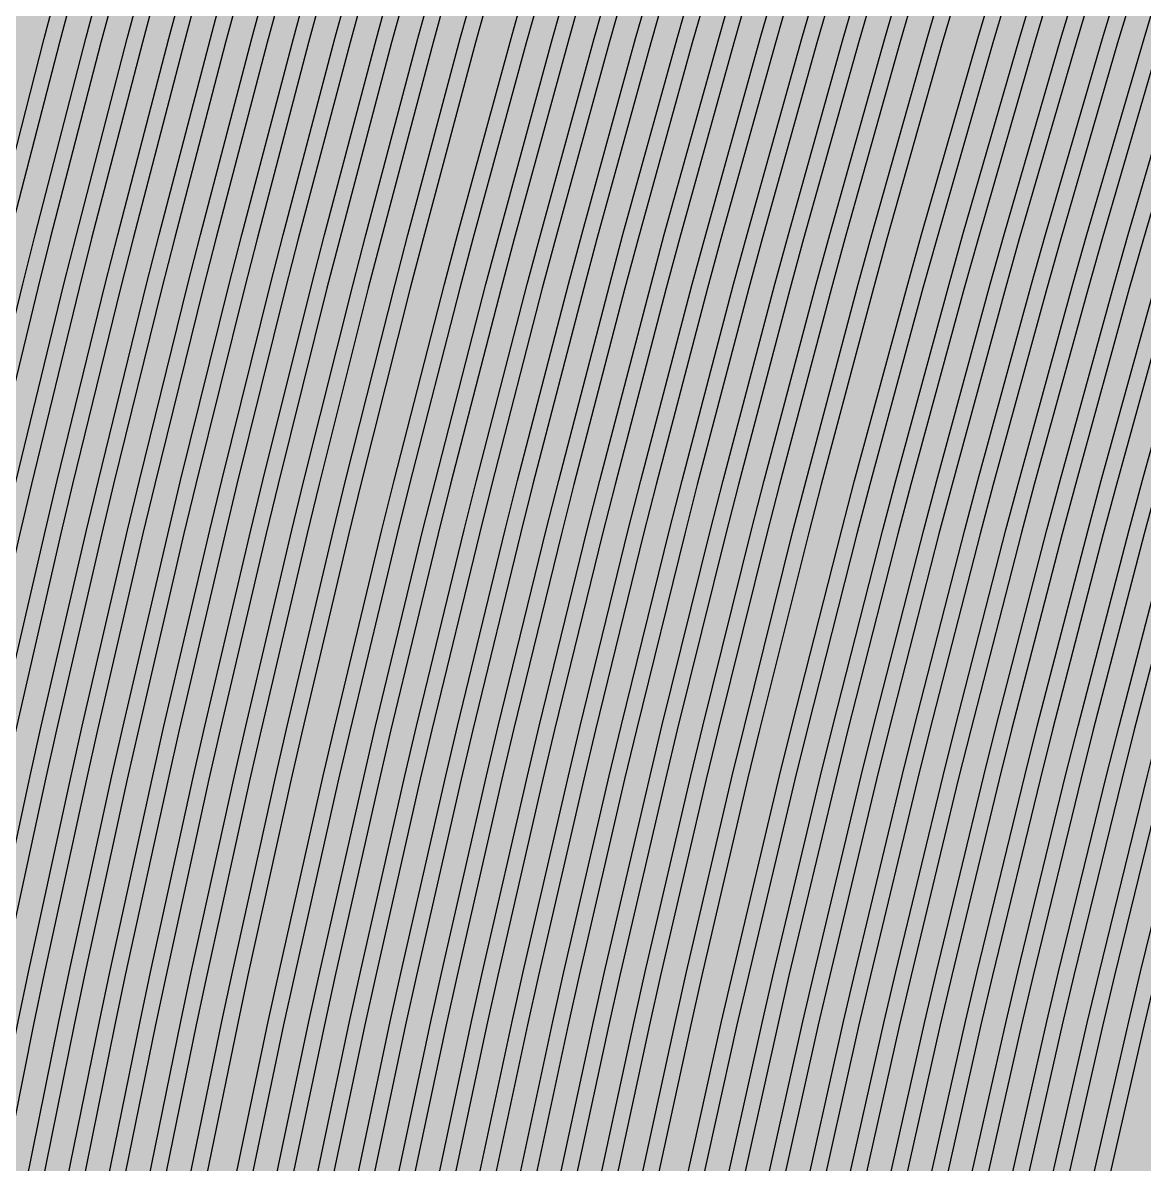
# Model space of a CAD drawing. Header units: metres. Extents: x -7240 to 10960, y -29667 to 1823.
# Drawn here: x 3048.9 to 3191.5, y -17259.8 to -17114.6 of the extents above; entities that cross this region are included whole.
import ezdxf

# ---------------------------------------------------------------- set-up
doc = ezdxf.new("R2010")
doc.units = ezdxf.units.M
doc.layers.add('Metal1', color=4, linetype='CONTINUOUS')
doc.layers.add('Polyimide', color=7, linetype='CONTINUOUS')

msp = doc.modelspace()

# ---------------------------------------------------------------- hatches: boundary and pattern name
at = {"layer": 'Polyimide'}
msp.add_hatch(color=7, dxfattribs=at).paths.add_polyline_path([(4088.45, -11806.89), (4098.72, -11851.21), (4115.58, -11893.47), (4138.63, -11932.7), (4167.35, -11967.99), (4201.08, -11998.53), (4239.03, -12023.62), (4280.35, -12042.68), (4349.18, -12073.73), (4413.2, -12113.76), (4471.26, -12162.04), (4522.3, -12217.69), (4565.39, -12279.7), (4599.74, -12346.94), (4624.73, -12418.19), (4639.91, -12492.16), (4645, -12567.5), (4639.91, -12642.84), (4624.73, -12716.8), (4599.74, -12788.06), (4565.39, -12855.3), (4522.3, -12917.31), (4471.26, -12972.96), (4413.2, -13021.24), (4349.18, -13061.27), (4280.35, -13092.32), (4239.03, -13111.38), (4201.08, -13136.47), (4167.35, -13167.01), (4138.63, -13202.3), (4115.58, -13241.52), (4098.72, -13283.78), (4088.45, -13328.11), (4085, -13373.48), (4085, -13567.5), (4099.45, -13861.55), (4142.64, -14152.77), (4214.18, -14438.35), (4313.36, -14715.55), (4439.24, -14981.69), (4590.59, -15234.21), (4765.97, -15470.68), (4963.68, -15688.82), (5181.82, -15886.53), (5418.29, -16061.91), (5670.81, -16213.26), (5936.95, -16339.14), (6214.15, -16438.32), (6499.73, -16509.85), (6790.95, -16553.05), (7085, -16567.5), (9960.38, -16567.5), (10038.79, -16571.35), (10116.45, -16582.87), (10192.6, -16601.95), (10266.52, -16628.4), (10337.49, -16661.96), (10404.83, -16702.32), (10467.89, -16749.09), (10526.06, -16801.81), (10578.78, -16859.98), (10625.55, -16923.04), (10665.91, -16990.38), (10699.48, -17061.35), (10725.93, -17135.27), (10745, -17211.43), (10756.52, -17289.08), (10760.38, -17367.5), (10760.38, -21957.3), (10721.61, -22012.91), (10685.97, -22070.59), (10653.58, -22130.14), (10624.53, -22191.39), (10598.92, -22254.16), (10576.82, -22318.25), (10558.3, -22383.46), (10543.41, -22449.6), (10532.21, -22516.46), (10524.72, -22583.84), (10520.97, -22651.53), (10520.97, -22719.32), (10524.72, -22787.01), (10532.21, -22854.38), (10543.41, -22921.24), (10558.3, -22987.38), (10576.82, -23052.6), (10598.92, -23116.68), (10624.53, -23179.45), (10653.58, -23240.71), (10685.97, -23300.26), (10721.61, -23357.93), (10760.38, -23413.54), (10760.38, -28667.5), (10756.52, -28745.91), (10745, -28823.57), (10725.93, -28899.73), (10699.48, -28973.65), (10665.91, -29044.62), (10625.55, -29111.96), (10578.78, -29175.01), (10526.06, -29233.19), (10467.89, -29285.91), (10404.83, -29332.68), (10337.49, -29373.04), (10266.52, -29406.6), (10192.6, -29433.05), (10116.45, -29452.13), (10038.79, -29463.65), (9960.38, -29467.5), (-6239.63, -29467.5), (-6318.04, -29463.65), (-6395.7, -29452.13), (-6471.85, -29433.05), (-6545.77, -29406.6), (-6616.74, -29373.04), (-6684.08, -29332.68), (-6747.14, -29285.91), (-6805.31, -29233.19), (-6858.03, -29175.01), (-6904.8, -29111.96), (-6945.16, -29044.62), (-6978.73, -28973.65), (-7005.18, -28899.73), (-7024.25, -28823.57), (-7035.77, -28745.91), (-7039.63, -28667.5), (-7039.63, -23426.32), (-6999.36, -23370.07), (-6962.33, -23311.63), (-6928.66, -23251.2), (-6898.45, -23188.96), (-6871.81, -23125.12), (-6848.81, -23059.88), (-6829.53, -22993.44), (-6814.04, -22926.02), (-6802.37, -22857.83), (-6794.57, -22789.09), (-6790.67, -22720.02), (-6790.67, -22650.84), (-6794.57, -22581.77), (-6802.37, -22513.03), (-6814.04, -22444.84), (-6829.53, -22377.42), (-6848.81, -22310.98), (-6871.81, -22245.74), (-6898.45, -22181.89), (-6928.66, -22119.66), (-6962.33, -22059.22), (-6999.36, -22000.79), (-7039.63, -21944.54), (-7039.63, -17367.5), (-7035.77, -17289.08), (-7024.25, -17211.43), (-7005.18, -17135.27), (-6978.73, -17061.35), (-6945.16, -16990.38), (-6904.8, -16923.04), (-6858.03, -16859.98), (-6805.31, -16801.81), (-6747.14, -16749.09), (-6684.08, -16702.32), (-6616.74, -16661.96), (-6545.77, -16628.4), (-6471.85, -16601.95), (-6395.7, -16582.87), (-6318.04, -16571.35), (-6239.63, -16567.5), (-3334, -16567.5), (-3039.95, -16553.05), (-2748.73, -16509.85), (-2463.15, -16438.32), (-2185.95, -16339.14), (-1919.81, -16213.26), (-1667.29, -16061.91), (-1430.82, -15886.53), (-1212.68, -15688.82), (-1014.97, -15470.68), (-839.59, -15234.21), (-688.24, -14981.69), (-562.36, -14715.55), (-463.18, -14438.35), (-391.64, -14152.77), (-348.45, -13861.55), (-334, -13567.5), (-334, -13373.48), (-337.45, -13328.11), (-347.72, -13283.78), (-364.58, -13241.52), (-387.63, -13202.3), (-416.35, -13167.01), (-450.08, -13136.47), (-488.03, -13111.38), (-529.35, -13092.32), (-529.35, -13092.32), (-598.18, -13061.27), (-662.2, -13021.24), (-720.26, -12972.96), (-771.3, -12917.31), (-814.39, -12855.3), (-848.74, -12788.06), (-873.73, -12716.8), (-888.91, -12642.84), (-894, -12567.5), (-888.91, -12492.16), (-873.73, -12418.19), (-848.74, -12346.94), (-814.39, -12279.7), (-771.3, -12217.69), (-720.26, -12162.04), (-662.2, -12113.76), (-598.18, -12073.73), (-529.35, -12042.68), (-488.03, -12023.62), (-450.08, -11998.53), (-416.35, -11967.99), (-387.63, -11932.7), (-364.58, -11893.47), (-347.72, -11851.21), (-337.45, -11806.89), (-334, -11761.52), (-334, -11074.31), (-337.45, -11028.94), (-347.72, -10984.62), (-364.58, -10942.36), (-387.63, -10903.13), (-416.35, -10867.84), (-450.08, -10837.3), (-488.03, -10812.21), (-529.35, -10793.16), (-529.35, -10793.16), (-598.18, -10762.1), (-662.2, -10722.07), (-720.26, -10673.8), (-771.3, -10618.15), (-814.39, -10556.13), (-848.74, -10488.89), (-873.73, -10417.64), (-888.91, -10343.67), (-894, -10268.33), (-888.91, -10192.99), (-873.73, -10119.03), (-848.74, -10047.77), (-814.39, -9980.53), (-771.3, -9918.52), (-720.26, -9862.87), (-662.2, -9814.59), (-598.18, -9774.56), (-529.35, -9743.51), (-488.03, -9724.45), (-450.08, -9699.36), (-416.35, -9668.82), (-387.63, -9633.53), (-364.58, -9594.31), (-347.72, -9552.05), (-337.45, -9507.72), (-334, -9462.35), (-334, -8775.14), (-337.45, -8729.78), (-347.72, -8685.45), (-364.58, -8643.19), (-387.63, -8603.96), (-416.35, -8568.68), (-450.08, -8538.14), (-488.03, -8513.05), (-529.35, -8493.99), (-529.35, -8493.99), (-598.18, -8462.94), (-662.2, -8422.91), (-720.26, -8374.63), (-771.3, -8318.98), (-814.39, -8256.97), (-848.74, -8189.73), (-873.73, -8118.47), (-888.91, -8044.5), (-894, -7969.17), (-888.91, -7893.83), (-873.73, -7819.86), (-848.74, -7748.61), (-814.39, -7681.36), (-771.3, -7619.35), (-720.26, -7563.7), (-662.2, -7515.42), (-598.18, -7475.4), (-529.35, -7444.34), (-529.35, -7444.34), (-488.03, -7425.28), (-450.08, -7400.2), (-416.35, -7369.66), (-387.63, -7334.37), (-364.58, -7295.14), (-347.72, -7252.88), (-337.45, -7208.56), (-334, -7163.19), (-334, -6475.98), (-337.45, -6430.61), (-347.72, -6386.29), (-364.58, -6344.02), (-387.63, -6304.8), (-416.35, -6269.51), (-450.08, -6238.97), (-488.03, -6213.88), (-529.35, -6194.82), (-529.35, -6194.82), (-598.18, -6163.77), (-662.2, -6123.74), (-720.26, -6075.46), (-771.3, -6019.81), (-814.39, -5957.8), (-848.74, -5890.56), (-873.73, -5819.31), (-888.91, -5745.34), (-894, -5670), (-888.91, -5594.66), (-873.73, -5520.69), (-848.74, -5449.44), (-814.39, -5382.2), (-771.3, -5320.19), (-720.26, -5264.54), (-662.2, -5216.26), (-598.18, -5176.23), (-529.35, -5145.18), (-529.35, -5145.18), (-488.03, -5126.12), (-450.08, -5101.03), (-416.35, -5070.49), (-387.63, -5035.2), (-364.58, -4995.98), (-347.72, -4953.71), (-337.45, -4909.39), (-334, -4864.02), (-334, 380), (-334, 1522.5), (-289, 1522.5), (-288.78, 1515.63), (-288.1, 1508.79), (-286.98, 1502.02), (-285.42, 1495.32), (-283.43, 1488.75), (-281.01, 1482.32), (-278.17, 1476.06), (-274.93, 1470), (-271.3, 1464.17), (-267.3, 1458.58), (-262.94, 1453.27), (-258.25, 1448.25), (-253.23, 1443.56), (-247.92, 1439.2), (-242.33, 1435.2), (-236.5, 1431.57), (-230.44, 1428.33), (-224.18, 1425.49), (-217.75, 1423.07), (-211.18, 1421.08), (-204.48, 1419.52), (-197.71, 1418.4), (-190.87, 1417.72), (-184, 1417.5), (-177.13, 1417.72), (-170.29, 1418.4), (-163.52, 1419.52), (-156.82, 1421.08), (-150.25, 1423.07), (-143.82, 1425.49), (-137.56, 1428.33), (-131.5, 1431.57), (-125.67, 1435.2), (-120.08, 1439.2), (-114.77, 1443.56), (-109.75, 1448.25), (-105.06, 1453.27), (-100.7, 1458.58), (-96.7, 1464.17), (-93.07, 1470), (-89.83, 1476.06), (-86.99, 1482.32), (-84.57, 1488.75), (-82.58, 1495.32), (-81.02, 1502.02), (-79.9, 1508.79), (-79.22, 1515.63), (-79, 1522.5), (1786, 1522.5), (3835, 1522.5), (3835.21, 1529.04), (3835.86, 1535.55), (3836.92, 1542.01), (3838.41, 1548.38), (3840.31, 1554.64), (3842.61, 1560.77), (3845.31, 1566.73), (3848.4, 1572.5), (3851.85, 1578.06), (3855.66, 1583.38), (3859.82, 1588.43), (3864.29, 1593.21), (3869.07, 1597.68), (3874.12, 1601.84), (3879.44, 1605.65), (3885, 1609.1), (3890.77, 1612.19), (3896.73, 1614.89), (3902.86, 1617.19), (3909.12, 1619.09), (3915.49, 1620.58), (3921.95, 1621.64), (3928.46, 1622.29), (3935, 1622.5), (3941.54, 1622.29), (3948.05, 1621.64), (3954.51, 1620.58), (3960.88, 1619.09), (3967.14, 1617.19), (3973.27, 1614.89), (3979.23, 1612.19), (3985, 1609.1), (3990.56, 1605.65), (3995.88, 1601.84), (4000.93, 1597.68), (4005.71, 1593.21), (4010.18, 1588.43), (4014.34, 1583.38), (4018.15, 1578.06), (4021.6, 1572.5), (4024.69, 1566.73), (4027.39, 1560.77), (4029.69, 1554.64), (4031.59, 1548.38), (4033.08, 1542.01), (4034.14, 1535.55), (4034.79, 1529.04), (4035, 1522.5), (4085, 1522.5), (4085, 380), (4085, 330), (4085, -4864.02), (4088.45, -4909.39), (4098.72, -4953.71), (4115.58, -4995.98), (4138.63, -5035.2), (4167.35, -5070.49), (4201.08, -5101.03), (4239.03, -5126.12), (4280.35, -5145.18), (4280.35, -5145.18), (4349.18, -5176.23), (4413.2, -5216.26), (4471.26, -5264.54), (4522.3, -5320.19), (4565.39, -5382.2), (4599.74, -5449.44), (4624.73, -5520.69), (4639.91, -5594.66), (4645, -5670), (4639.91, -5745.34), (4624.73, -5819.31), (4599.74, -5890.56), (4565.39, -5957.8), (4522.3, -6019.81), (4471.26, -6075.46), (4413.2, -6123.74), (4349.18, -6163.77), (4280.35, -6194.82), (4239.03, -6213.88), (4201.08, -6238.97), (4167.35, -6269.51), (4138.63, -6304.8), (4115.58, -6344.02), (4098.72, -6386.29), (4088.45, -6430.61), (4085, -6475.98), (4085, -11761.52), (4088.45, -11806.89)])

# ---------------------------------------------------------------- linework, layer by layer
at = {"layer": 'Metal1'}
for points in [[(2993.06, -17422.89), (2996.21, -17397.92), (2997.05, -17391.64), (3000.55, -17366.66), (3001.48, -17360.38), (3005.34, -17335.41), (3006.36, -17329.13), (3010.58, -17304.16), (3011.68, -17297.87), (3016.26, -17272.91), (3017.46, -17266.62), (3022.4, -17241.65), (3023.69, -17235.36), (3029, -17210.4), (3030.39, -17204.11), (3036.06, -17179.15), (3037.54, -17172.86), (3043.58, -17147.9), (3045.16, -17141.6), (3051.57, -17116.65), (3053.24, -17110.35)], [(2998.13, -17422.89), (3001.29, -17397.92), (3002.13, -17391.64), (3005.64, -17366.66), (3006.57, -17360.38), (3010.45, -17335.41), (3011.47, -17329.13), (3015.7, -17304.16), (3016.81, -17297.87), (3021.41, -17272.91), (3022.62, -17266.62), (3027.58, -17241.65), (3028.87, -17235.36), (3034.2, -17210.4), (3035.59, -17204.11), (3041.28, -17179.15), (3042.77, -17172.85), (3048.84, -17147.9), (3050.41, -17141.6), (3056.86, -17116.65), (3058.53, -17110.35)], [(3003.19, -17422.89), (3006.36, -17397.91), (3007.2, -17391.64), (3010.73, -17366.66), (3011.67, -17360.38), (3015.56, -17335.41), (3016.58, -17329.13), (3020.83, -17304.16), (3021.95, -17297.87), (3026.56, -17272.91), (3027.77, -17266.62), (3032.75, -17241.65), (3034.05, -17235.36), (3039.4, -17210.4), (3040.79, -17204.11), (3046.51, -17179.15), (3048, -17172.85), (3054.09, -17147.9), (3055.67, -17141.6), (3062.14, -17116.65), (3063.82, -17110.34)], [(3008.25, -17422.89), (3011.43, -17397.91), (3012.28, -17391.64), (3015.82, -17366.66), (3016.76, -17360.38), (3020.66, -17335.41), (3021.69, -17329.13), (3025.96, -17304.16), (3027.08, -17297.87), (3031.71, -17272.91), (3032.92, -17266.62), (3037.92, -17241.65), (3039.23, -17235.36), (3044.59, -17210.4), (3045.99, -17204.11), (3051.73, -17179.15), (3053.23, -17172.85), (3059.34, -17147.9), (3060.93, -17141.6), (3067.42, -17116.64), (3069.11, -17110.34)], [(3013.31, -17422.89), (3016.51, -17397.91), (3017.36, -17391.64), (3020.91, -17366.66), (3021.85, -17360.38), (3025.77, -17335.41), (3026.8, -17329.13), (3031.09, -17304.16), (3032.21, -17297.87), (3036.86, -17272.9), (3038.08, -17266.62), (3043.09, -17241.65), (3044.4, -17235.36), (3049.79, -17210.4), (3051.2, -17204.11), (3056.96, -17179.15), (3058.46, -17172.85), (3064.59, -17147.9), (3066.19, -17141.6), (3072.71, -17116.64), (3074.4, -17110.34)], [(3018.37, -17422.89), (3021.58, -17397.91), (3022.43, -17391.64), (3026, -17366.66), (3026.95, -17360.38), (3030.88, -17335.41), (3031.92, -17329.13), (3036.21, -17304.16), (3037.34, -17297.87), (3042.01, -17272.9), (3043.23, -17266.62), (3048.27, -17241.65), (3049.58, -17235.36), (3054.99, -17210.4), (3056.4, -17204.11), (3062.18, -17179.15), (3063.69, -17172.85), (3069.85, -17147.9), (3071.45, -17141.6), (3077.99, -17116.64), (3079.69, -17110.34)], [(3023.43, -17422.89), (3026.65, -17397.91), (3027.51, -17391.64), (3031.09, -17366.66), (3032.04, -17360.38), (3035.99, -17335.41), (3037.03, -17329.13), (3041.34, -17304.16), (3042.47, -17297.87), (3047.16, -17272.9), (3048.38, -17266.62), (3053.44, -17241.65), (3054.76, -17235.36), (3060.19, -17210.4), (3061.6, -17204.11), (3067.41, -17179.15), (3068.92, -17172.85), (3075.1, -17147.9), (3076.71, -17141.6), (3083.27, -17116.64), (3084.98, -17110.34)], [(3028.49, -17422.89), (3031.73, -17397.91), (3032.59, -17391.63), (3036.18, -17366.66), (3037.13, -17360.38), (3041.1, -17335.41), (3042.14, -17329.12), (3046.47, -17304.16), (3047.61, -17297.87), (3052.31, -17272.9), (3053.54, -17266.61), (3058.61, -17241.65), (3059.94, -17235.36), (3065.38, -17210.4), (3066.81, -17204.1), (3072.63, -17179.15), (3074.15, -17172.85), (3080.35, -17147.89), (3081.97, -17141.59), (3088.56, -17116.64), (3090.27, -17110.34)], [(3033.56, -17422.89), (3036.8, -17397.91), (3037.66, -17391.63), (3041.27, -17366.66), (3042.23, -17360.38), (3046.2, -17335.41), (3047.25, -17329.12), (3051.6, -17304.16), (3052.74, -17297.87), (3057.46, -17272.9), (3058.69, -17266.61), (3063.78, -17241.65), (3065.11, -17235.36), (3070.58, -17210.4), (3072.01, -17204.1), (3077.86, -17179.15), (3079.38, -17172.85), (3085.61, -17147.89), (3087.23, -17141.59), (3093.84, -17116.64), (3095.56, -17110.34)], [(3038.62, -17422.89), (3041.87, -17397.91), (3042.74, -17391.63), (3046.36, -17366.66), (3047.32, -17360.38), (3051.31, -17335.41), (3052.36, -17329.12), (3056.73, -17304.16), (3057.87, -17297.87), (3062.61, -17272.9), (3063.85, -17266.61), (3068.96, -17241.65), (3070.29, -17235.36), (3075.78, -17210.4), (3077.21, -17204.1), (3083.08, -17179.15), (3084.61, -17172.85), (3090.86, -17147.89), (3092.49, -17141.59), (3099.12, -17116.64), (3100.85, -17110.34)], [(3043.7, -17422.89), (3046.97, -17397.91), (3047.84, -17391.63), (3051.49, -17366.66), (3052.45, -17360.38), (3056.46, -17335.41), (3057.52, -17329.12), (3061.9, -17304.15), (3063.05, -17297.87), (3067.81, -17272.9), (3069.06, -17266.61), (3074.19, -17241.65), (3075.54, -17235.36), (3081.05, -17210.4), (3082.49, -17204.1), (3088.39, -17179.15), (3089.92, -17172.85), (3096.21, -17147.89), (3097.84, -17141.59), (3104.51, -17116.64), (3106.25, -17110.34)], [(3049.02, -17422.89), (3052.35, -17397.91), (3053.24, -17391.63), (3056.95, -17366.66), (3057.93, -17360.38), (3062.01, -17335.41), (3063.09, -17329.12), (3067.56, -17304.15), (3068.73, -17297.86), (3073.58, -17272.9), (3074.85, -17266.61), (3080.08, -17241.65), (3081.45, -17235.35), (3087.06, -17210.4), (3088.53, -17204.1), (3094.54, -17179.14), (3096.1, -17172.84), (3102.5, -17147.89), (3104.17, -17141.59), (3110.96, -17116.64), (3112.73, -17110.33)], [(3054.08, -17422.89), (3057.42, -17397.91), (3058.31, -17391.63), (3062.03, -17366.66), (3063.02, -17360.37), (3067.12, -17335.4), (3068.2, -17329.12), (3072.68, -17304.15), (3073.86, -17297.86), (3078.73, -17272.9), (3080, -17266.61), (3085.25, -17241.65), (3086.62, -17235.35), (3092.26, -17210.39), (3093.73, -17204.1), (3099.76, -17179.14), (3101.33, -17172.84), (3107.76, -17147.89), (3109.43, -17141.59), (3116.25, -17116.64), (3118.02, -17110.33)], [(3059.14, -17422.89), (3062.5, -17397.91), (3063.39, -17391.63), (3067.12, -17366.66), (3068.11, -17360.37), (3072.23, -17335.4), (3073.31, -17329.12), (3077.81, -17304.15), (3078.99, -17297.86), (3083.88, -17272.9), (3085.15, -17266.61), (3090.42, -17241.65), (3091.8, -17235.35), (3097.46, -17210.39), (3098.94, -17204.1), (3104.99, -17179.14), (3106.56, -17172.84), (3113.01, -17147.89), (3114.69, -17141.59), (3121.53, -17116.64), (3123.31, -17110.33)], [(3064.2, -17422.88), (3067.57, -17397.91), (3068.47, -17391.63), (3072.21, -17366.66), (3073.21, -17360.37), (3077.34, -17335.4), (3078.42, -17329.12), (3082.94, -17304.15), (3084.12, -17297.86), (3089.02, -17272.9), (3090.31, -17266.61), (3095.6, -17241.65), (3096.98, -17235.35), (3102.66, -17210.39), (3104.14, -17204.1), (3110.21, -17179.14), (3111.79, -17172.84), (3118.26, -17147.89), (3119.95, -17141.58), (3126.81, -17116.64), (3128.6, -17110.33)], [(3069.26, -17422.88), (3072.64, -17397.91), (3073.54, -17391.63), (3077.3, -17366.66), (3078.3, -17360.37), (3082.44, -17335.4), (3083.54, -17329.12), (3088.07, -17304.15), (3089.26, -17297.86), (3094.17, -17272.9), (3095.46, -17266.61), (3100.77, -17241.65), (3102.16, -17235.35), (3107.85, -17210.39), (3109.34, -17204.09), (3115.44, -17179.14), (3117.02, -17172.84), (3123.51, -17147.89), (3125.2, -17141.58), (3132.1, -17116.64), (3133.89, -17110.33)], [(3074.32, -17422.88), (3077.72, -17397.91), (3078.62, -17391.63), (3082.39, -17366.66), (3083.39, -17360.37), (3087.55, -17335.4), (3088.65, -17329.12), (3093.19, -17304.15), (3094.39, -17297.86), (3099.32, -17272.9), (3100.62, -17266.61), (3105.94, -17241.65), (3107.33, -17235.35), (3113.05, -17210.39), (3114.55, -17204.09), (3120.66, -17179.14), (3122.25, -17172.84), (3128.77, -17147.89), (3130.46, -17141.58), (3137.38, -17116.64), (3139.18, -17110.33)], [(3079.38, -17422.88), (3082.79, -17397.91), (3083.69, -17391.63), (3087.48, -17366.66), (3088.49, -17360.37), (3092.66, -17335.4), (3093.76, -17329.12), (3098.32, -17304.15), (3099.52, -17297.86), (3104.47, -17272.9), (3105.77, -17266.6), (3111.11, -17241.64), (3112.51, -17235.35), (3118.25, -17210.39), (3119.75, -17204.09), (3125.88, -17179.14), (3127.48, -17172.84), (3134.02, -17147.89), (3135.72, -17141.58), (3142.66, -17116.63), (3144.47, -17110.33)], [(3084.45, -17422.88), (3087.86, -17397.91), (3088.77, -17391.63), (3092.57, -17366.66), (3093.58, -17360.37), (3097.77, -17335.4), (3098.87, -17329.12), (3103.45, -17304.15), (3104.65, -17297.86), (3109.62, -17272.9), (3110.92, -17266.6), (3116.29, -17241.64), (3117.69, -17235.35), (3123.45, -17210.39), (3124.95, -17204.09), (3131.11, -17179.14), (3132.71, -17172.84), (3139.27, -17147.89), (3140.98, -17141.58), (3147.94, -17116.63), (3149.76, -17110.33)], [(3089.51, -17422.88), (3092.94, -17397.91), (3093.85, -17391.63), (3097.66, -17366.66), (3098.67, -17360.37), (3102.88, -17335.4), (3103.98, -17329.11), (3108.58, -17304.15), (3109.78, -17297.86), (3114.77, -17272.9), (3116.08, -17266.6), (3121.46, -17241.64), (3122.87, -17235.35), (3128.65, -17210.39), (3130.15, -17204.09), (3136.33, -17179.14), (3137.94, -17172.84), (3144.53, -17147.89), (3146.24, -17141.58), (3153.23, -17116.63), (3155.05, -17110.33)], [(3094.57, -17422.88), (3098.01, -17397.91), (3098.92, -17391.63), (3102.75, -17366.66), (3103.77, -17360.37), (3107.98, -17335.4), (3109.1, -17329.11), (3113.71, -17304.15), (3114.92, -17297.86), (3119.92, -17272.9), (3121.23, -17266.6), (3126.63, -17241.64), (3128.04, -17235.35), (3133.84, -17210.39), (3135.36, -17204.09), (3141.56, -17179.14), (3143.17, -17172.84), (3149.78, -17147.89), (3151.5, -17141.58), (3158.51, -17116.63), (3160.34, -17110.32)], [(3099.65, -17422.88), (3103.11, -17397.91), (3104.03, -17391.63), (3107.88, -17366.65), (3108.89, -17360.37), (3113.13, -17335.4), (3114.25, -17329.11), (3118.88, -17304.15), (3120.1, -17297.86), (3125.13, -17272.9), (3126.44, -17266.6), (3131.87, -17241.64), (3133.29, -17235.35), (3139.11, -17210.39), (3140.64, -17204.09), (3146.87, -17179.14), (3148.49, -17172.83), (3155.13, -17147.88), (3156.86, -17141.58), (3163.9, -17116.63), (3165.73, -17110.32)], [(3104.97, -17422.88), (3108.49, -17397.91), (3109.42, -17391.62), (3113.34, -17366.65), (3114.37, -17360.37), (3118.69, -17335.4), (3119.82, -17329.11), (3124.54, -17304.15), (3125.77, -17297.85), (3130.89, -17272.89), (3132.23, -17266.6), (3137.75, -17241.64), (3139.2, -17235.34), (3145.13, -17210.39), (3146.68, -17204.09), (3153.02, -17179.13), (3154.67, -17172.83), (3161.42, -17147.88), (3163.18, -17141.57), (3170.35, -17116.63), (3172.22, -17110.32)], [(3110.03, -17422.88), (3113.56, -17397.91), (3114.5, -17391.62), (3118.43, -17366.65), (3119.47, -17360.37), (3123.79, -17335.4), (3124.93, -17329.11), (3129.66, -17304.15), (3130.91, -17297.85), (3136.04, -17272.89), (3137.39, -17266.6), (3142.93, -17241.64), (3144.38, -17235.34), (3150.33, -17210.39), (3151.88, -17204.09), (3158.24, -17179.13), (3159.9, -17172.83), (3166.68, -17147.88), (3168.44, -17141.57), (3175.64, -17116.63), (3177.51, -17110.32)], [(3115.09, -17422.88), (3118.63, -17397.91), (3119.57, -17391.62), (3123.52, -17366.65), (3124.56, -17360.37), (3128.9, -17335.4), (3130.05, -17329.11), (3134.79, -17304.15), (3136.04, -17297.85), (3141.19, -17272.89), (3142.54, -17266.6), (3148.1, -17241.64), (3149.55, -17235.34), (3155.52, -17210.39), (3157.08, -17204.08), (3163.46, -17179.13), (3165.13, -17172.83), (3171.93, -17147.88), (3173.7, -17141.57), (3180.92, -17116.63), (3182.8, -17110.32)], [(3120.15, -17422.88), (3123.71, -17397.91), (3124.65, -17391.62), (3128.61, -17366.65), (3129.65, -17360.36), (3134.01, -17335.4), (3135.16, -17329.11), (3139.92, -17304.15), (3141.17, -17297.85), (3146.34, -17272.89), (3147.69, -17266.6), (3153.27, -17241.64), (3154.73, -17235.34), (3160.72, -17210.39), (3162.29, -17204.08), (3168.69, -17179.13), (3170.36, -17172.83), (3177.18, -17147.88), (3178.96, -17141.57), (3186.2, -17116.63), (3188.09, -17110.32)], [(3125.21, -17422.88), (3128.78, -17397.9), (3129.73, -17391.62), (3133.7, -17366.65), (3134.75, -17360.36), (3139.12, -17335.4), (3140.27, -17329.11), (3145.05, -17304.15), (3146.3, -17297.85), (3151.49, -17272.89), (3152.85, -17266.6), (3158.44, -17241.64), (3159.91, -17235.34), (3165.92, -17210.39), (3167.49, -17204.08), (3173.91, -17179.13), (3175.59, -17172.83), (3182.43, -17147.88), (3184.22, -17141.57), (3191.48, -17116.63), (3193.38, -17110.31)], [(3130.27, -17422.88), (3133.85, -17397.9), (3134.8, -17391.62), (3138.79, -17366.65), (3139.84, -17360.36), (3144.23, -17335.4), (3145.38, -17329.11), (3150.17, -17304.14), (3151.44, -17297.85), (3156.64, -17272.89), (3158, -17266.59), (3163.62, -17241.64), (3165.09, -17235.34), (3171.12, -17210.39), (3172.69, -17204.08), (3179.14, -17179.13), (3180.82, -17172.83), (3187.69, -17147.88), (3189.48, -17141.57), (3196.77, -17116.63), (3198.67, -17110.31)], [(3135.34, -17422.88), (3138.93, -17397.9), (3139.88, -17391.62), (3143.88, -17366.65), (3144.93, -17360.36), (3149.33, -17335.4), (3150.49, -17329.11), (3155.3, -17304.14), (3156.57, -17297.85), (3161.79, -17272.89), (3163.16, -17266.59), (3168.79, -17241.64), (3170.26, -17235.34), (3176.31, -17210.39), (3177.89, -17204.08), (3184.36, -17179.13), (3186.05, -17172.83), (3192.94, -17147.88), (3194.74, -17141.57), (3202.05, -17116.63), (3203.96, -17110.31)], [(3140.4, -17422.88), (3144, -17397.9), (3144.96, -17391.62), (3148.96, -17366.65), (3150.03, -17360.36), (3154.44, -17335.4), (3155.61, -17329.11), (3160.43, -17304.14), (3161.7, -17297.85), (3166.94, -17272.89), (3168.31, -17266.59), (3173.96, -17241.64), (3175.44, -17235.34), (3181.51, -17210.38), (3183.1, -17204.08), (3189.59, -17179.13), (3191.28, -17172.82), (3198.19, -17147.88), (3200, -17141.57), (3207.33, -17116.63), (3209.25, -17110.31)], [(3145.46, -17422.88), (3149.07, -17397.9), (3150.03, -17391.62), (3154.05, -17366.65), (3155.12, -17360.36), (3159.55, -17335.4), (3160.72, -17329.11), (3165.56, -17304.14), (3166.83, -17297.85), (3172.09, -17272.89), (3173.46, -17266.59), (3179.13, -17241.64), (3180.62, -17235.34), (3186.71, -17210.38), (3188.3, -17204.08), (3194.81, -17179.13), (3196.51, -17172.82), (3203.45, -17147.88), (3205.25, -17141.57), (3212.62, -17116.63), (3214.54, -17110.31)], [(3150.52, -17422.88), (3154.15, -17397.9), (3155.11, -17391.62), (3159.14, -17366.65), (3160.21, -17360.36), (3164.66, -17335.4), (3165.83, -17329.11), (3170.69, -17304.14), (3171.96, -17297.85), (3177.23, -17272.89), (3178.62, -17266.59), (3184.31, -17241.64), (3185.8, -17235.34), (3191.91, -17210.38), (3193.5, -17204.08), (3200.03, -17179.13), (3201.74, -17172.82), (3208.7, -17147.88), (3210.51, -17141.57), (3217.9, -17116.62), (3219.83, -17110.31)], [(3155.6, -17422.87), (3159.25, -17397.9), (3160.22, -17391.62), (3164.27, -17366.65), (3165.34, -17360.36), (3169.81, -17335.4), (3170.98, -17329.1), (3175.86, -17304.14), (3177.14, -17297.85), (3182.44, -17272.89), (3183.83, -17266.59), (3189.54, -17241.64), (3191.04, -17235.33), (3197.18, -17210.38), (3198.78, -17204.08), (3205.34, -17179.13), (3207.06, -17172.82), (3214.05, -17147.88), (3215.87, -17141.57), (3223.29, -17116.62), (3225.22, -17110.31)], [(3055.17, -17110.87), (3053.51, -17117.15), (3047.09, -17142.09), (3045.53, -17148.38), (3039.48, -17173.32), (3038.01, -17179.6), (3032.34, -17204.55), (3030.96, -17210.83), (3025.65, -17235.77), (3024.36, -17242.05), (3019.42, -17267), (3018.23, -17273.27), (3013.65, -17298.23), (3012.55, -17304.5), (3008.33, -17329.46), (3007.32, -17335.72), (3003.46, -17360.68), (3002.53, -17366.95), (2999.03, -17391.91), (2998.2, -17398.17), (2995.05, -17423.14)], [(3060.46, -17110.87), (3058.79, -17117.15), (3052.35, -17142.09), (3050.78, -17148.38), (3044.71, -17173.32), (3043.23, -17179.6), (3037.54, -17204.55), (3036.15, -17210.83), (3030.83, -17235.77), (3029.54, -17242.05), (3024.58, -17267), (3023.38, -17273.28), (3018.78, -17298.23), (3017.67, -17304.5), (3013.44, -17329.46), (3012.42, -17335.72), (3008.55, -17360.68), (3007.62, -17366.95), (3004.11, -17391.91), (3003.27, -17398.17), (3000.11, -17423.14)], [(3065.75, -17110.87), (3064.07, -17117.15), (3057.61, -17142.09), (3056.03, -17148.38), (3049.94, -17173.32), (3048.46, -17179.6), (3042.74, -17204.55), (3041.35, -17210.83), (3036.01, -17235.78), (3034.71, -17242.05), (3029.73, -17267), (3028.53, -17273.28), (3023.91, -17298.23), (3022.8, -17304.5), (3018.55, -17329.46), (3017.53, -17335.73), (3013.64, -17360.68), (3012.71, -17366.95), (3009.18, -17391.91), (3008.34, -17398.17), (3005.17, -17423.14)], [(3071.04, -17110.87), (3069.36, -17117.16), (3062.87, -17142.09), (3061.28, -17148.38), (3055.17, -17173.32), (3053.68, -17179.6), (3047.95, -17204.55), (3046.55, -17210.83), (3041.18, -17235.78), (3039.88, -17242.05), (3034.89, -17267), (3033.68, -17273.28), (3029.05, -17298.23), (3027.93, -17304.5), (3023.66, -17329.46), (3022.64, -17335.73), (3018.74, -17360.68), (3017.8, -17366.95), (3014.26, -17391.91), (3013.42, -17398.17), (3010.23, -17423.14)], [(3076.33, -17110.87), (3074.64, -17117.16), (3068.13, -17142.1), (3066.54, -17148.38), (3060.4, -17173.32), (3058.9, -17179.61), (3053.15, -17204.55), (3051.75, -17210.83), (3046.36, -17235.78), (3045.05, -17242.05), (3040.04, -17267), (3038.82, -17273.28), (3034.18, -17298.23), (3033.06, -17304.5), (3028.78, -17329.46), (3027.75, -17335.73), (3023.83, -17360.68), (3022.89, -17366.95), (3019.34, -17391.91), (3018.49, -17398.18), (3015.29, -17423.14)], [(3081.62, -17110.87), (3079.92, -17117.16), (3073.39, -17142.1), (3071.79, -17148.38), (3065.63, -17173.32), (3064.13, -17179.61), (3058.35, -17204.55), (3056.94, -17210.83), (3051.54, -17235.78), (3050.23, -17242.05), (3045.19, -17267), (3043.97, -17273.28), (3039.31, -17298.23), (3038.18, -17304.5), (3033.89, -17329.46), (3032.85, -17335.73), (3028.92, -17360.69), (3027.98, -17366.95), (3024.41, -17391.91), (3023.56, -17398.18), (3020.36, -17423.14)], [(3086.91, -17110.87), (3085.2, -17117.16), (3078.65, -17142.1), (3077.04, -17148.38), (3070.86, -17173.32), (3069.35, -17179.61), (3063.55, -17204.55), (3062.14, -17210.83), (3056.72, -17235.78), (3055.4, -17242.06), (3050.35, -17267.01), (3049.12, -17273.28), (3044.44, -17298.23), (3043.31, -17304.5), (3039, -17329.46), (3037.96, -17335.73), (3034.02, -17360.69), (3033.07, -17366.95), (3029.49, -17391.91), (3028.64, -17398.18), (3025.42, -17423.14)], [(3092.2, -17110.87), (3090.49, -17117.16), (3083.9, -17142.1), (3082.29, -17148.38), (3076.09, -17173.33), (3074.58, -17179.61), (3068.76, -17204.55), (3067.34, -17210.83), (3061.89, -17235.78), (3060.57, -17242.06), (3055.5, -17267.01), (3054.27, -17273.28), (3049.57, -17298.23), (3048.44, -17304.5), (3044.11, -17329.46), (3043.07, -17335.73), (3039.11, -17360.69), (3038.16, -17366.95), (3034.57, -17391.91), (3033.71, -17398.18), (3030.48, -17423.14)], [(3097.49, -17110.87), (3095.77, -17117.16), (3089.16, -17142.1), (3087.54, -17148.39), (3081.32, -17173.33), (3079.8, -17179.61), (3073.96, -17204.55), (3072.53, -17210.83), (3067.07, -17235.78), (3065.74, -17242.06), (3060.65, -17267.01), (3059.42, -17273.28), (3054.71, -17298.23), (3053.57, -17304.51), (3049.22, -17329.46), (3048.18, -17335.73), (3044.2, -17360.69), (3043.25, -17366.95), (3039.64, -17391.91), (3038.78, -17398.18), (3035.54, -17423.14)], [(3102.77, -17110.87), (3101.05, -17117.16), (3094.42, -17142.1), (3092.8, -17148.39), (3086.55, -17173.33), (3085.02, -17179.61), (3079.16, -17204.55), (3077.73, -17210.83), (3072.25, -17235.78), (3070.91, -17242.06), (3065.81, -17267.01), (3064.57, -17273.28), (3059.84, -17298.23), (3058.69, -17304.51), (3054.33, -17329.46), (3053.29, -17335.73), (3049.3, -17360.69), (3048.34, -17366.95), (3044.72, -17391.91), (3043.86, -17398.18), (3040.6, -17423.14)], [(3108.17, -17110.87), (3106.44, -17117.16), (3099.78, -17142.1), (3098.14, -17148.39), (3091.87, -17173.33), (3090.33, -17179.61), (3084.44, -17204.55), (3083, -17210.84), (3077.49, -17235.78), (3076.15, -17242.06), (3071.02, -17267.01), (3069.77, -17273.28), (3065.02, -17298.23), (3063.87, -17304.51), (3059.49, -17329.46), (3058.43, -17335.73), (3054.42, -17360.69), (3053.46, -17366.96), (3049.82, -17391.91), (3048.96, -17398.18), (3045.69, -17423.14)], [(3114.65, -17110.88), (3112.89, -17117.17), (3106.1, -17142.11), (3104.44, -17148.39), (3098.04, -17173.33), (3096.48, -17179.62), (3090.48, -17204.56), (3089.01, -17210.84), (3083.4, -17235.79), (3082.03, -17242.07), (3076.81, -17267.01), (3075.54, -17273.29), (3070.69, -17298.24), (3069.52, -17304.51), (3065.06, -17329.46), (3063.99, -17335.74), (3059.9, -17360.69), (3058.92, -17366.96), (3055.21, -17391.92), (3054.33, -17398.18), (3051, -17423.14)], [(3119.94, -17110.88), (3118.17, -17117.17), (3111.36, -17142.11), (3109.69, -17148.4), (3103.27, -17173.33), (3101.7, -17179.62), (3095.68, -17204.56), (3094.21, -17210.84), (3088.58, -17235.79), (3087.21, -17242.07), (3081.96, -17267.01), (3080.69, -17273.29), (3075.83, -17298.24), (3074.65, -17304.51), (3070.17, -17329.47), (3069.09, -17335.74), (3064.99, -17360.69), (3064.01, -17366.96), (3060.29, -17391.92), (3059.4, -17398.18), (3056.06, -17423.14)], [(3125.23, -17110.88), (3123.46, -17117.17), (3116.62, -17142.11), (3114.94, -17148.4), (3108.5, -17173.33), (3106.93, -17179.62), (3100.88, -17204.56), (3099.41, -17210.84), (3093.75, -17235.79), (3092.38, -17242.07), (3087.11, -17267.01), (3085.84, -17273.29), (3080.96, -17298.24), (3079.78, -17304.51), (3075.28, -17329.47), (3074.2, -17335.74), (3070.09, -17360.69), (3069.1, -17366.96), (3065.37, -17391.92), (3064.48, -17398.18), (3061.12, -17423.14)], [(3130.52, -17110.88), (3128.74, -17117.17), (3121.88, -17142.11), (3120.2, -17148.4), (3113.73, -17173.33), (3112.15, -17179.62), (3106.08, -17204.56), (3104.61, -17210.84), (3098.93, -17235.79), (3097.55, -17242.07), (3092.27, -17267.01), (3090.99, -17273.29), (3086.09, -17298.24), (3084.91, -17304.51), (3080.39, -17329.47), (3079.31, -17335.74), (3075.18, -17360.69), (3074.19, -17366.96), (3070.44, -17391.92), (3069.55, -17398.18), (3066.18, -17423.14)], [(3135.81, -17110.88), (3134.02, -17117.18), (3127.13, -17142.11), (3125.45, -17148.4), (3118.96, -17173.34), (3117.38, -17179.62), (3111.29, -17204.56), (3109.8, -17210.85), (3104.11, -17235.79), (3102.72, -17242.07), (3097.42, -17267.01), (3096.13, -17273.29), (3091.22, -17298.24), (3090.03, -17304.52), (3085.51, -17329.47), (3084.42, -17335.74), (3080.27, -17360.69), (3079.28, -17366.96), (3075.52, -17391.92), (3074.62, -17398.19), (3071.24, -17423.15)], [(3141.1, -17110.88), (3139.3, -17117.18), (3132.39, -17142.11), (3130.7, -17148.4), (3124.19, -17173.34), (3122.6, -17179.62), (3116.49, -17204.56), (3115, -17210.85), (3109.29, -17235.79), (3107.9, -17242.07), (3102.57, -17267.02), (3101.28, -17273.29), (3096.35, -17298.24), (3095.16, -17304.52), (3090.62, -17329.47), (3089.52, -17335.74), (3085.37, -17360.69), (3084.37, -17366.96), (3080.6, -17391.92), (3079.7, -17398.19), (3076.31, -17423.15)], [(3146.39, -17110.88), (3144.59, -17117.18), (3137.65, -17142.11), (3135.95, -17148.4), (3129.42, -17173.34), (3127.82, -17179.62), (3121.69, -17204.56), (3120.2, -17210.85), (3114.46, -17235.79), (3113.07, -17242.07), (3107.73, -17267.02), (3106.43, -17273.29), (3101.48, -17298.24), (3100.29, -17304.52), (3095.73, -17329.47), (3094.63, -17335.74), (3090.46, -17360.69), (3089.46, -17366.96), (3085.67, -17391.92), (3084.77, -17398.19), (3081.37, -17423.15)], [(3151.68, -17110.89), (3149.87, -17117.18), (3142.91, -17142.11), (3141.21, -17148.4), (3134.65, -17173.34), (3133.05, -17179.63), (3126.9, -17204.56), (3125.39, -17210.85), (3119.64, -17235.79), (3118.24, -17242.07), (3112.88, -17267.02), (3111.58, -17273.29), (3106.62, -17298.24), (3105.42, -17304.52), (3100.84, -17329.47), (3099.74, -17335.74), (3095.55, -17360.69), (3094.55, -17366.96), (3090.75, -17391.92), (3089.84, -17398.19), (3086.43, -17423.15)], [(3156.97, -17110.89), (3155.15, -17117.18), (3148.17, -17142.11), (3146.46, -17148.4), (3139.88, -17173.34), (3138.27, -17179.63), (3132.1, -17204.57), (3130.59, -17210.85), (3124.82, -17235.79), (3123.41, -17242.07), (3118.03, -17267.02), (3116.73, -17273.3), (3111.75, -17298.24), (3110.54, -17304.52), (3105.95, -17329.47), (3104.85, -17335.74), (3100.65, -17360.7), (3099.64, -17366.96), (3095.83, -17391.92), (3094.92, -17398.19), (3091.49, -17423.15)], [(3162.26, -17110.89), (3160.43, -17117.18), (3153.43, -17142.11), (3151.71, -17148.4), (3145.11, -17173.34), (3143.5, -17179.63), (3137.3, -17204.57), (3135.79, -17210.85), (3129.99, -17235.79), (3128.59, -17242.07), (3123.19, -17267.02), (3121.88, -17273.3), (3116.88, -17298.24), (3115.67, -17304.52), (3111.06, -17329.47), (3109.95, -17335.74), (3105.74, -17360.7), (3104.73, -17366.97), (3100.9, -17391.92), (3099.99, -17398.19), (3096.55, -17423.15)], [(3167.65, -17110.89), (3165.82, -17117.18), (3158.78, -17142.11), (3157.06, -17148.41), (3150.43, -17173.34), (3148.8, -17179.63), (3142.58, -17204.57), (3141.06, -17210.85), (3135.24, -17235.79), (3133.82, -17242.08), (3128.4, -17267.02), (3127.09, -17273.3), (3122.06, -17298.24), (3120.85, -17304.52), (3116.22, -17329.47), (3115.1, -17335.74), (3110.87, -17360.7), (3109.85, -17366.97), (3106.01, -17391.92), (3105.09, -17398.19), (3101.64, -17423.15)], [(3174.13, -17110.89), (3172.27, -17117.19), (3165.11, -17142.12), (3163.35, -17148.41), (3156.6, -17173.35), (3154.95, -17179.63), (3148.62, -17204.57), (3147.07, -17210.86), (3141.15, -17235.8), (3139.7, -17242.08), (3134.19, -17267.02), (3132.85, -17273.3), (3127.74, -17298.25), (3126.5, -17304.53), (3121.79, -17329.47), (3120.65, -17335.75), (3116.34, -17360.7), (3115.31, -17366.97), (3111.4, -17391.92), (3110.47, -17398.19), (3106.95, -17423.15)], [(3179.42, -17110.89), (3177.55, -17117.19), (3170.37, -17142.12), (3168.6, -17148.41), (3161.83, -17173.35), (3160.18, -17179.64), (3153.82, -17204.57), (3152.27, -17210.86), (3146.32, -17235.8), (3144.88, -17242.08), (3139.34, -17267.02), (3138, -17273.3), (3132.87, -17298.25), (3131.63, -17304.53), (3126.9, -17329.47), (3125.76, -17335.75), (3121.44, -17360.7), (3120.4, -17366.97), (3116.47, -17391.93), (3115.54, -17398.19), (3112.01, -17423.15)], [(3184.71, -17110.89), (3182.84, -17117.19), (3175.62, -17142.12), (3173.86, -17148.41), (3167.06, -17173.35), (3165.4, -17179.64), (3159.02, -17204.57), (3157.47, -17210.86), (3151.5, -17235.8), (3150.05, -17242.08), (3144.49, -17267.02), (3143.15, -17273.3), (3138, -17298.25), (3136.75, -17304.53), (3132.01, -17329.48), (3130.87, -17335.75), (3126.53, -17360.7), (3125.49, -17366.97), (3121.55, -17391.93), (3120.61, -17398.19), (3117.07, -17423.15)], [(3190, -17110.9), (3188.12, -17117.19), (3180.88, -17142.12), (3179.11, -17148.42), (3172.29, -17173.35), (3170.62, -17179.64), (3164.22, -17204.57), (3162.66, -17210.86), (3156.68, -17235.8), (3155.22, -17242.08), (3149.65, -17267.02), (3148.3, -17273.31), (3143.13, -17298.25), (3141.88, -17304.53), (3137.12, -17329.48), (3135.98, -17335.75), (3131.62, -17360.7), (3130.58, -17366.97), (3126.63, -17391.93), (3125.69, -17398.19), (3122.13, -17423.15)], [(3195.29, -17110.9), (3193.4, -17117.19), (3186.14, -17142.12), (3184.36, -17148.42), (3177.52, -17173.35), (3175.85, -17179.64), (3169.43, -17204.57), (3167.86, -17210.86), (3161.86, -17235.8), (3160.39, -17242.08), (3154.8, -17267.03), (3153.44, -17273.31), (3148.26, -17298.25), (3147.01, -17304.53), (3142.24, -17329.48), (3141.09, -17335.75), (3136.72, -17360.7), (3135.67, -17366.97), (3131.7, -17391.93), (3130.76, -17398.2), (3127.19, -17423.15)], [(3200.58, -17110.9), (3198.69, -17117.2), (3191.4, -17142.12), (3189.61, -17148.42), (3182.75, -17173.35), (3181.07, -17179.64), (3174.63, -17204.57), (3173.06, -17210.86), (3167.03, -17235.8), (3165.57, -17242.09), (3159.96, -17267.03), (3158.59, -17273.31), (3153.39, -17298.25), (3152.14, -17304.53), (3147.35, -17329.48), (3146.19, -17335.75), (3141.81, -17360.7), (3140.76, -17366.97), (3136.78, -17391.93), (3135.83, -17398.2), (3132.26, -17423.15)], [(3205.87, -17110.9), (3203.97, -17117.2), (3196.66, -17142.12), (3194.87, -17148.42), (3187.98, -17173.35), (3186.3, -17179.64), (3179.83, -17204.58), (3178.25, -17210.86), (3172.21, -17235.8), (3170.74, -17242.09), (3165.11, -17267.03), (3163.74, -17273.31), (3158.53, -17298.25), (3157.27, -17304.53), (3152.46, -17329.48), (3151.3, -17335.75), (3146.9, -17360.7), (3145.85, -17366.97), (3141.86, -17391.93), (3140.9, -17398.2), (3137.32, -17423.15)], [(3211.16, -17110.9), (3209.25, -17117.2), (3201.92, -17142.13), (3200.12, -17148.42), (3193.21, -17173.35), (3191.52, -17179.64), (3185.03, -17204.58), (3183.45, -17210.86), (3177.39, -17235.8), (3175.91, -17242.09), (3170.26, -17267.03), (3168.89, -17273.31), (3163.66, -17298.25), (3162.39, -17304.53), (3157.57, -17329.48), (3156.41, -17335.75), (3152, -17360.7), (3150.94, -17366.98), (3146.93, -17391.93), (3145.98, -17398.2), (3142.38, -17423.15)], [(3216.45, -17110.9), (3214.53, -17117.2), (3207.17, -17142.13), (3205.37, -17148.42), (3198.44, -17173.35), (3196.74, -17179.64), (3190.24, -17204.58), (3188.65, -17210.87), (3182.56, -17235.8), (3181.08, -17242.09), (3175.42, -17267.03), (3174.04, -17273.31), (3168.79, -17298.25), (3167.52, -17304.53), (3162.68, -17329.48), (3161.52, -17335.75), (3157.09, -17360.7), (3156.03, -17366.98), (3152.01, -17391.93), (3151.05, -17398.2), (3147.44, -17423.15)], [(3221.74, -17110.9), (3219.82, -17117.2), (3212.43, -17142.13), (3210.62, -17148.42), (3203.67, -17173.35), (3201.97, -17179.64), (3195.44, -17204.58), (3193.85, -17210.87), (3187.74, -17235.8), (3186.26, -17242.09), (3180.57, -17267.03), (3179.19, -17273.31), (3173.92, -17298.25), (3172.65, -17304.53), (3167.79, -17329.48), (3166.62, -17335.76), (3162.18, -17360.7), (3161.12, -17366.98), (3157.09, -17391.93), (3156.12, -17398.2), (3152.5, -17423.15)], [(3227.13, -17110.9), (3225.2, -17117.2), (3217.79, -17142.13), (3215.97, -17148.42), (3208.98, -17173.35), (3207.28, -17179.65), (3200.72, -17204.58), (3199.12, -17210.87), (3192.98, -17235.8), (3191.49, -17242.09), (3185.78, -17267.03), (3184.4, -17273.31), (3179.1, -17298.25), (3177.82, -17304.53), (3172.95, -17329.48), (3171.77, -17335.76), (3167.31, -17360.71), (3166.24, -17366.98), (3162.19, -17391.93), (3161.22, -17398.2), (3157.59, -17423.16)]]:
    msp.add_lwpolyline(points, dxfattribs=at)

doc.saveas('drawing.dxf')
